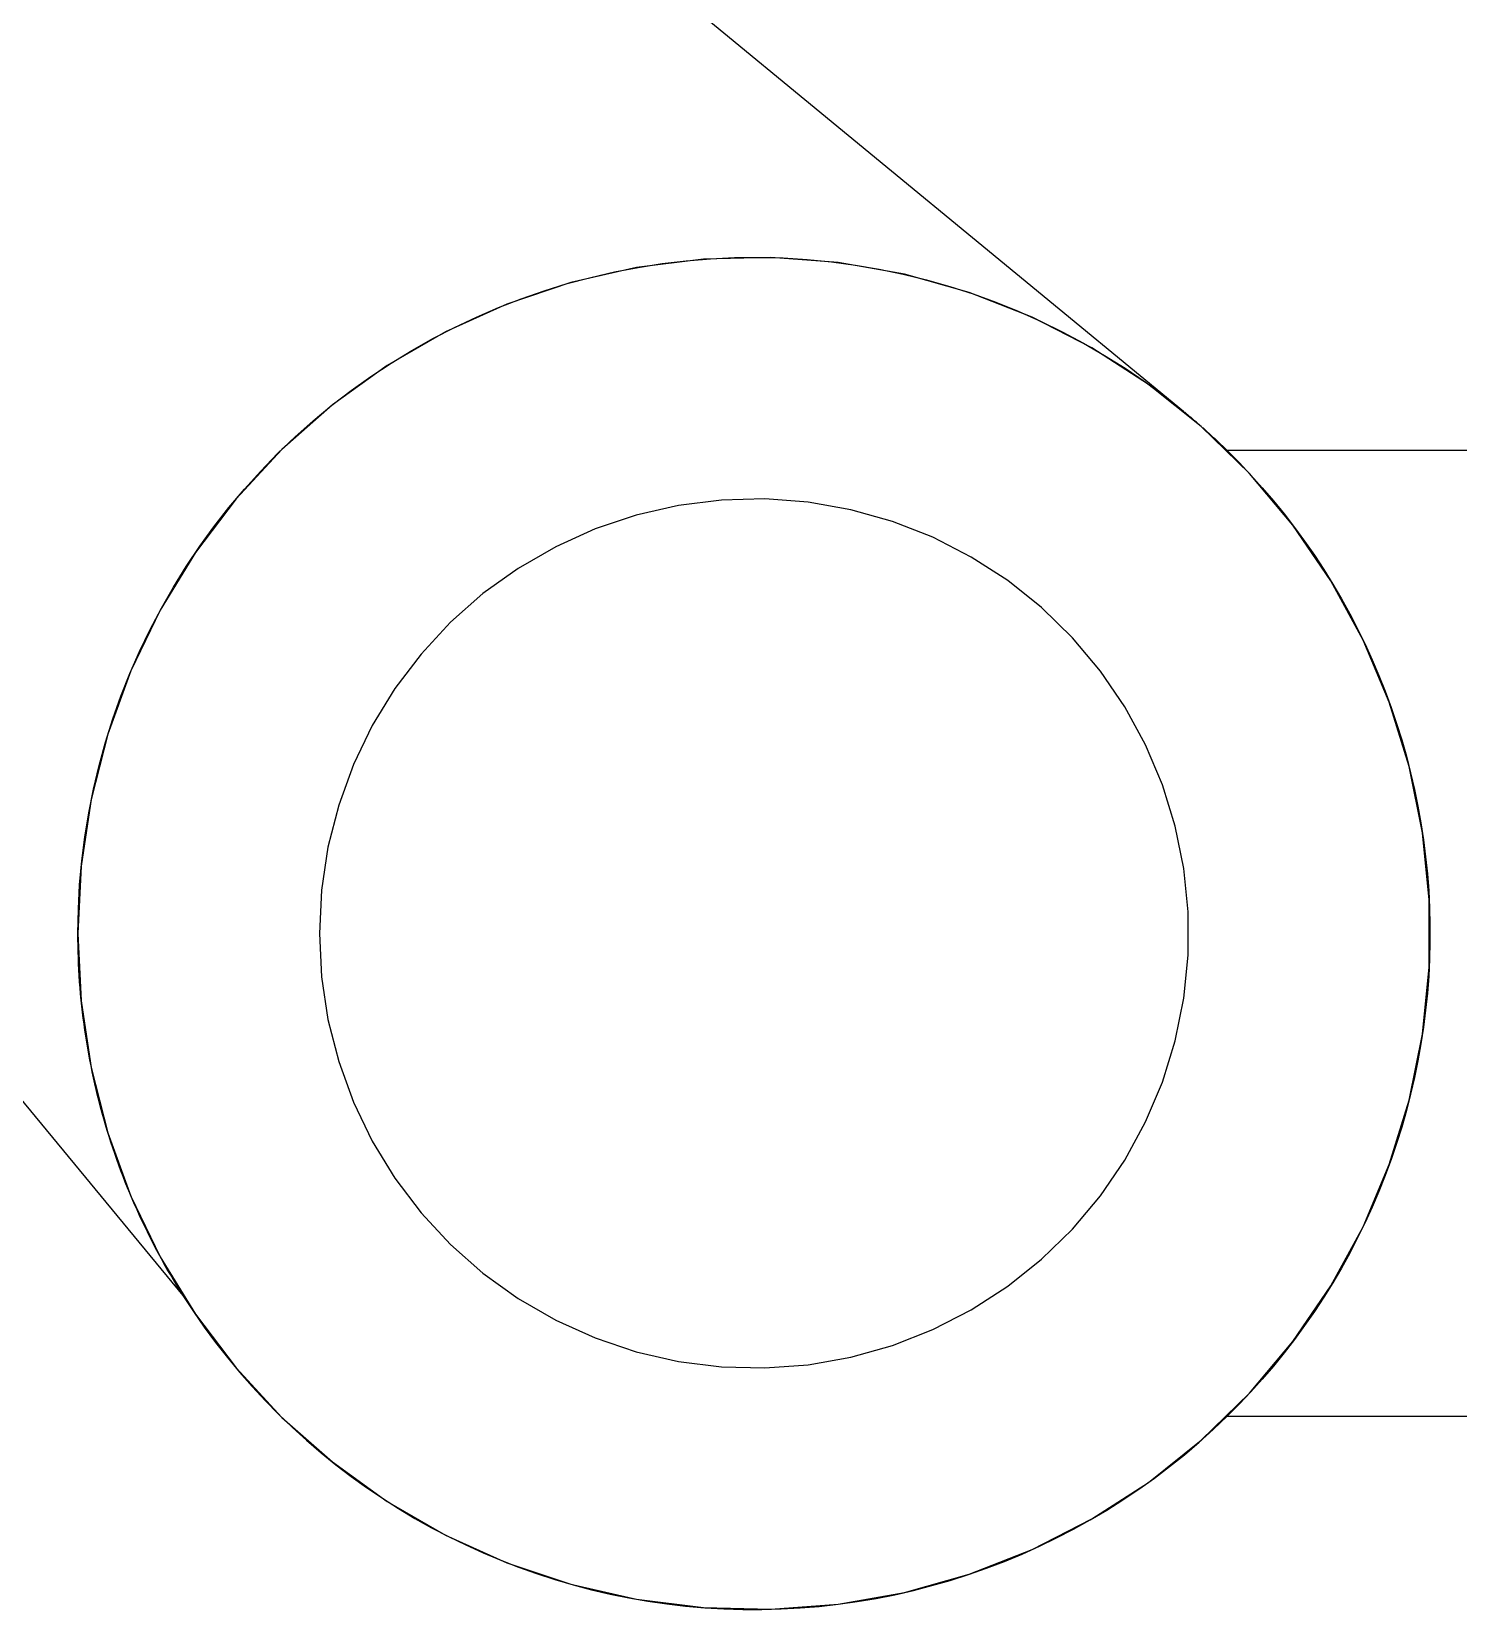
# Model space of a CAD drawing. Extents: x 0 to 2.18, y 0 to 1.81.
# Drawn here: x 0.5342 to 0.9604, y 0.8538 to 1.3251 of the extents above; entities that cross this region are included whole.
import ezdxf

# ---------------------------------------------------------------- set-up
doc = ezdxf.new("R2010")
doc.units = 0
doc.linetypes.add('HIDDEN', pattern=[9, 6, -3])
doc.layers.add('FRONT', color=7, linetype='CONTINUOUS')
doc.layers.add('FRONT_HID', color=7, linetype='HIDDEN')

msp = doc.modelspace()

# ---------------------------------------------------------------- linework, layer by layer
at = {"layer": 'FRONT'}
for p, q in [((0.878312, 1.211647), (0.193932, 1.77487)), ((0.026439, 1.616848), (0.579448, 0.947636)), ((0.714936, 1.254589), (0.695311, 1.250109)), ((0.73491, 1.257092), (0.714936, 1.254589)), ((0.755034, 1.257594), (0.73491, 1.257092)), ((0.775107, 1.256089), (0.755034, 1.257594)), ((0.794932, 1.252594), (0.775107, 1.256089)), ((0.695311, 1.250109), (0.676229, 1.243698)), ((0.814309, 1.247142), (0.794932, 1.252594)), ((0.833048, 1.239787), (0.814309, 1.247142)), ((0.676229, 1.243698), (0.65788, 1.235419)), ((0.850961, 1.230604), (0.833048, 1.239787)), ((0.65788, 1.235419), (0.640447, 1.225354)), ((0.867871, 1.219682), (0.850961, 1.230604)), ((0.640447, 1.225354), (0.624103, 1.213603)), ((0.883609, 1.207131), (0.867871, 1.219682)), ((0.624103, 1.213603), (0.609009, 1.200283)), ((0.89802, 1.193076), (0.883609, 1.207131)), ((0.609009, 1.200283), (0.595318, 1.185527)), ((1.153846, 1.199964), (0.891316, 1.199964)), ((0.910959, 1.177655), (0.89802, 1.193076)), ((0.595318, 1.185527), (0.583163, 1.169481)), ((0.727459, 1.183569), (0.714842, 1.180689)), ((0.740299, 1.185178), (0.727459, 1.183569)), ((0.753236, 1.185501), (0.740299, 1.185178)), ((0.76614, 1.184534), (0.753236, 1.185501)), ((0.778885, 1.182287), (0.76614, 1.184534)), ((0.714842, 1.180689), (0.702576, 1.176568)), ((0.791342, 1.178782), (0.778885, 1.182287)), ((0.803388, 1.174054), (0.791342, 1.178782)), ((0.702576, 1.176568), (0.69078, 1.171246)), ((0.814903, 1.16815), (0.803388, 1.174054)), ((0.922299, 1.161023), (0.910959, 1.177655)), ((0.583163, 1.169481), (0.572666, 1.152304)), ((0.69078, 1.171246), (0.679573, 1.164775)), ((0.679573, 1.164775), (0.669066, 1.157221)), ((0.825774, 1.161129), (0.814903, 1.16815)), ((0.835892, 1.153061), (0.825774, 1.161129)), ((0.931926, 1.143345), (0.922299, 1.161023)), ((0.669066, 1.157221), (0.659363, 1.148658)), ((0.572666, 1.152304), (0.563932, 1.134167)), ((0.845155, 1.144025), (0.835892, 1.153061)), ((0.659363, 1.148658), (0.650561, 1.139172)), ((0.853474, 1.134112), (0.845155, 1.144025)), ((0.939745, 1.124795), (0.931926, 1.143345)), ((0.650561, 1.139172), (0.642747, 1.128857)), ((0.563932, 1.134167), (0.557047, 1.115251)), ((0.860763, 1.12342), (0.853474, 1.134112)), ((0.642747, 1.128857), (0.636, 1.117814)), ((0.866952, 1.112055), (0.860763, 1.12342)), ((0.945679, 1.105559), (0.939745, 1.124795)), ((0.636, 1.117814), (0.630385, 1.106155)), ((0.557047, 1.115251), (0.55208, 1.095744)), ((0.871979, 1.10013), (0.866952, 1.112055)), ((0.630385, 1.106155), (0.625959, 1.093995)), ((0.949667, 1.085828), (0.945679, 1.105559)), ((0.875793, 1.087764), (0.871979, 1.10013)), ((0.55208, 1.095744), (0.54908, 1.075838)), ((0.625959, 1.093995), (0.622766, 1.081454)), ((0.878357, 1.07508), (0.875793, 1.087764)), ((0.951672, 1.065798), (0.949667, 1.085828)), ((0.622766, 1.081454), (0.620837, 1.068658)), ((0.54908, 1.075838), (0.548077, 1.055733)), ((0.879646, 1.062204), (0.878357, 1.07508)), ((0.620837, 1.068658), (0.620192, 1.055733)), ((0.951672, 1.045668), (0.951672, 1.065798)), ((0.879646, 1.049263), (0.879646, 1.062204)), ((0.548085, 1.053923), (0.548077, 1.055733)), ((0.548077, 1.055733), (0.54908, 1.035628)), ((0.620192, 1.055733), (0.620837, 1.042809)), ((0.548109, 1.052112), (0.548085, 1.053923)), ((0.54815, 1.050302), (0.548109, 1.052112)), ((0.548206, 1.048492), (0.54815, 1.050302)), ((0.548279, 1.046683), (0.548206, 1.048492)), ((0.548369, 1.044875), (0.548279, 1.046683)), ((0.878357, 1.036387), (0.879646, 1.049263)), ((0.548474, 1.043067), (0.548369, 1.044875)), ((0.548596, 1.041261), (0.548474, 1.043067)), ((0.620837, 1.042809), (0.622766, 1.030012)), ((0.949667, 1.025638), (0.951672, 1.045668)), ((0.548734, 1.039456), (0.548596, 1.041261)), ((0.548888, 1.037651), (0.548734, 1.039456)), ((0.549058, 1.035849), (0.548888, 1.037651)), ((0.549244, 1.034048), (0.549058, 1.035849)), ((0.54908, 1.035628), (0.55208, 1.015723)), ((0.549447, 1.032249), (0.549244, 1.034048)), ((0.549666, 1.030451), (0.549447, 1.032249)), ((0.875793, 1.023702), (0.878357, 1.036387)), ((0.5499, 1.028656), (0.549666, 1.030451)), ((0.550151, 1.026863), (0.5499, 1.028656)), ((0.622766, 1.030012), (0.625959, 1.017472)), ((0.550418, 1.025072), (0.550151, 1.026863)), ((0.550701, 1.023284), (0.550418, 1.025072)), ((0.551, 1.021498), (0.550701, 1.023284)), ((0.871979, 1.011337), (0.875793, 1.023702)), ((0.945679, 1.005907), (0.949667, 1.025638)), ((0.551315, 1.019715), (0.551, 1.021498)), ((0.551646, 1.017935), (0.551315, 1.019715)), ((0.551993, 1.016158), (0.551646, 1.017935)), ((0.552356, 1.014384), (0.551993, 1.016158)), ((0.55208, 1.015723), (0.557047, 0.996215)), ((0.552734, 1.012613), (0.552356, 1.014384)), ((0.625959, 1.017472), (0.630385, 1.005312)), ((0.553129, 1.010846), (0.552734, 1.012613)), ((0.553539, 1.009083), (0.553129, 1.010846)), ((0.553966, 1.007323), (0.553539, 1.009083)), ((0.866952, 0.999412), (0.871979, 1.011337)), ((0.554407, 1.005567), (0.553966, 1.007323)), ((0.554865, 1.003815), (0.554407, 1.005567)), ((0.630385, 1.005312), (0.636, 0.993652)), ((0.939745, 0.986672), (0.945679, 1.005907)), ((0.555339, 1.002068), (0.554865, 1.003815)), ((0.555828, 1.000324), (0.555339, 1.002068)), ((0.556332, 0.998585), (0.555828, 1.000324)), ((0.860763, 0.988047), (0.866952, 0.999412)), ((0.556852, 0.996851), (0.556332, 0.998585)), ((0.557388, 0.995122), (0.556852, 0.996851)), ((0.557047, 0.996215), (0.563932, 0.977299)), ((0.557939, 0.993397), (0.557388, 0.995122)), ((0.558506, 0.991677), (0.557939, 0.993397)), ((0.559088, 0.989963), (0.558506, 0.991677)), ((0.559686, 0.988254), (0.559088, 0.989963)), ((0.636, 0.993652), (0.642747, 0.98261)), ((0.560298, 0.98655), (0.559686, 0.988254)), ((0.560926, 0.984852), (0.560298, 0.98655)), ((0.853474, 0.977355), (0.860763, 0.988047)), ((0.931926, 0.968122), (0.939745, 0.986672)), ((0.561569, 0.983159), (0.560926, 0.984852)), ((0.562228, 0.981472), (0.561569, 0.983159)), ((0.562901, 0.979792), (0.562228, 0.981472)), ((0.642747, 0.98261), (0.650561, 0.972295)), ((0.56359, 0.978117), (0.562901, 0.979792)), ((0.564293, 0.976449), (0.56359, 0.978117)), ((0.563932, 0.977299), (0.572666, 0.959163)), ((0.565012, 0.974787), (0.564293, 0.976449)), ((0.845155, 0.967442), (0.853474, 0.977355)), ((0.565745, 0.973131), (0.565012, 0.974787)), ((0.566493, 0.971482), (0.565745, 0.973131)), ((0.567256, 0.96984), (0.566493, 0.971482)), ((0.650561, 0.972295), (0.659363, 0.962808)), ((0.568033, 0.968205), (0.567256, 0.96984)), ((0.568825, 0.966577), (0.568033, 0.968205)), ((0.569632, 0.964956), (0.568825, 0.966577)), ((0.835892, 0.958406), (0.845155, 0.967442)), ((0.922299, 0.950444), (0.931926, 0.968122)), ((0.570453, 0.963342), (0.569632, 0.964956)), ((0.571289, 0.961736), (0.570453, 0.963342)), ((0.572139, 0.960138), (0.571289, 0.961736)), ((0.659363, 0.962808), (0.669066, 0.954246)), ((0.573003, 0.958547), (0.572139, 0.960138)), ((0.572666, 0.959163), (0.583163, 0.941986)), ((0.573882, 0.956963), (0.573003, 0.958547)), ((0.574775, 0.955388), (0.573882, 0.956963)), ((0.825774, 0.950338), (0.835892, 0.958406)), ((0.575682, 0.953821), (0.574775, 0.955388)), ((0.576602, 0.952262), (0.575682, 0.953821)), ((0.577537, 0.950711), (0.576602, 0.952262)), ((0.669066, 0.954246), (0.679573, 0.946692)), ((0.578486, 0.949169), (0.577537, 0.950711)), ((0.579448, 0.947636), (0.578486, 0.949169)), ((0.814903, 0.943317), (0.825774, 0.950338)), ((0.910959, 0.933811), (0.922299, 0.950444)), ((0.679573, 0.946692), (0.69078, 0.940221)), ((0.803388, 0.937413), (0.814903, 0.943317)), ((0.583163, 0.941986), (0.595318, 0.92594)), ((0.69078, 0.940221), (0.702576, 0.934899)), ((0.702576, 0.934899), (0.714842, 0.930777)), ((0.791342, 0.932685), (0.803388, 0.937413)), ((0.89802, 0.918391), (0.910959, 0.933811)), ((0.714842, 0.930777), (0.727459, 0.927898)), ((0.76614, 0.926933), (0.778885, 0.92918)), ((0.778885, 0.92918), (0.791342, 0.932685)), ((0.595318, 0.92594), (0.609009, 0.911183)), ((0.727459, 0.927898), (0.740299, 0.926289)), ((0.740299, 0.926289), (0.753236, 0.925966)), ((0.753236, 0.925966), (0.76614, 0.926933)), ((0.883609, 0.904335), (0.89802, 0.918391)), ((0.609009, 0.911183), (0.624103, 0.897864)), ((0.891316, 0.911503), (1.153846, 0.911503)), ((0.867871, 0.891784), (0.883609, 0.904335)), ((0.624103, 0.897864), (0.640447, 0.886113)), ((0.850961, 0.880863), (0.867871, 0.891784)), ((0.640447, 0.886113), (0.65788, 0.876048)), ((0.833048, 0.871679), (0.850961, 0.880863)), ((0.65788, 0.876048), (0.676229, 0.867768)), ((0.676229, 0.867768), (0.695311, 0.861357)), ((0.814309, 0.864325), (0.833048, 0.871679)), ((0.794932, 0.858873), (0.814309, 0.864325)), ((0.695311, 0.861357), (0.714936, 0.856878)), ((0.775107, 0.855377), (0.794932, 0.858873)), ((0.714936, 0.856878), (0.73491, 0.854375)), ((0.73491, 0.854375), (0.755034, 0.853873)), ((0.755034, 0.853873), (0.775107, 0.855377))]:
    msp.add_line(p, q, dxfattribs=at)
at = {"layer": 'FRONT_HID', "linetype": 'HIDDEN'}
for p, q in [((0.878312, 1.211647), (0.193932, 1.77487)), ((0.878312, 1.211647), (0.193932, 1.77487)), ((0.026439, 1.616848), (0.579448, 0.947636)), ((0.026439, 1.616848), (0.579448, 0.947636)), ((0.714936, 1.254589), (0.695311, 1.250109)), ((0.708303, 1.253305), (0.715414, 1.254673)), ((0.708303, 1.253305), (0.715414, 1.254673)), ((0.73491, 1.257092), (0.714936, 1.254589)), ((0.715414, 1.254673), (0.72257, 1.255785)), ((0.715414, 1.254673), (0.72257, 1.255785)), ((0.72257, 1.255785), (0.72976, 1.25664)), ((0.72257, 1.255785), (0.72976, 1.25664)), ((0.72976, 1.25664), (0.736977, 1.257236)), ((0.72976, 1.25664), (0.736977, 1.257236)), ((0.755034, 1.257594), (0.73491, 1.257092)), ((0.736977, 1.257236), (0.74421, 1.257573)), ((0.736977, 1.257236), (0.74421, 1.257573)), ((0.74421, 1.257573), (0.751451, 1.257651)), ((0.74421, 1.257573), (0.751451, 1.257651)), ((0.751451, 1.257651), (0.75869, 1.257469)), ((0.751451, 1.257651), (0.75869, 1.257469)), ((0.775107, 1.256089), (0.755034, 1.257594)), ((0.75869, 1.257469), (0.765918, 1.257028)), ((0.75869, 1.257469), (0.765918, 1.257028)), ((0.765918, 1.257028), (0.773125, 1.256328)), ((0.765918, 1.257028), (0.773125, 1.256328)), ((0.773125, 1.256328), (0.780303, 1.25537)), ((0.773125, 1.256328), (0.780303, 1.25537)), ((0.794932, 1.252594), (0.775107, 1.256089)), ((0.780303, 1.25537), (0.787441, 1.254155)), ((0.780303, 1.25537), (0.787441, 1.254155)), ((0.787441, 1.254155), (0.794532, 1.252685)), ((0.787441, 1.254155), (0.794532, 1.252685)), ((0.695311, 1.250109), (0.676229, 1.243698)), ((0.687329, 1.247685), (0.694252, 1.249808)), ((0.687329, 1.247685), (0.694252, 1.249808)), ((0.694252, 1.249808), (0.701246, 1.251682)), ((0.694252, 1.249808), (0.701246, 1.251682)), ((0.701246, 1.251682), (0.708303, 1.253305)), ((0.701246, 1.251682), (0.708303, 1.253305)), ((0.794532, 1.252685), (0.801565, 1.250961)), ((0.794532, 1.252685), (0.801565, 1.250961)), ((0.814309, 1.247142), (0.794932, 1.252594)), ((0.801565, 1.250961), (0.808532, 1.248987)), ((0.801565, 1.250961), (0.808532, 1.248987)), ((0.808532, 1.248987), (0.815423, 1.246764)), ((0.808532, 1.248987), (0.815423, 1.246764)), ((0.673734, 1.2427), (0.680487, 1.245314)), ((0.673734, 1.2427), (0.680487, 1.245314)), ((0.680487, 1.245314), (0.687329, 1.247685)), ((0.680487, 1.245314), (0.687329, 1.247685)), ((0.833048, 1.239787), (0.814309, 1.247142)), ((0.815423, 1.246764), (0.822231, 1.244295)), ((0.815423, 1.246764), (0.822231, 1.244295)), ((0.822231, 1.244295), (0.828945, 1.241584)), ((0.822231, 1.244295), (0.828945, 1.241584)), ((0.676229, 1.243698), (0.65788, 1.235419)), ((0.660531, 1.236753), (0.667079, 1.239845)), ((0.660531, 1.236753), (0.667079, 1.239845)), ((0.667079, 1.239845), (0.673734, 1.2427)), ((0.667079, 1.239845), (0.673734, 1.2427)), ((0.828945, 1.241584), (0.835558, 1.238634)), ((0.828945, 1.241584), (0.835558, 1.238634)), ((0.850961, 1.230604), (0.833048, 1.239787)), ((0.65788, 1.235419), (0.640447, 1.225354)), ((0.654098, 1.233429), (0.660531, 1.236753)), ((0.654098, 1.233429), (0.660531, 1.236753)), ((0.835558, 1.238634), (0.842061, 1.235449)), ((0.835558, 1.238634), (0.842061, 1.235449)), ((0.842061, 1.235449), (0.848446, 1.232032)), ((0.842061, 1.235449), (0.848446, 1.232032)), ((0.647788, 1.229876), (0.654098, 1.233429)), ((0.647788, 1.229876), (0.654098, 1.233429)), ((0.848446, 1.232032), (0.854704, 1.228389)), ((0.848446, 1.232032), (0.854704, 1.228389)), ((0.867871, 1.219682), (0.850961, 1.230604)), ((0.640447, 1.225354), (0.624103, 1.213603)), ((0.635571, 1.222104), (0.64161, 1.226099)), ((0.635571, 1.222104), (0.64161, 1.226099)), ((0.64161, 1.226099), (0.647788, 1.229876)), ((0.64161, 1.226099), (0.647788, 1.229876)), ((0.854704, 1.228389), (0.860827, 1.224524)), ((0.854704, 1.228389), (0.860827, 1.224524)), ((0.629679, 1.217894), (0.635571, 1.222104)), ((0.629679, 1.217894), (0.635571, 1.222104)), ((0.860827, 1.224524), (0.866808, 1.220441)), ((0.860827, 1.224524), (0.866808, 1.220441)), ((0.623942, 1.213475), (0.629679, 1.217894)), ((0.623942, 1.213475), (0.629679, 1.217894)), ((0.866808, 1.220441), (0.872639, 1.216147)), ((0.866808, 1.220441), (0.872639, 1.216147)), ((0.883609, 1.207131), (0.867871, 1.219682)), ((0.872639, 1.216147), (0.878312, 1.211647)), ((0.872639, 1.216147), (0.878312, 1.211647)), ((0.624103, 1.213603), (0.609009, 1.200283)), ((0.618367, 1.208854), (0.623942, 1.213475)), ((0.618367, 1.208854), (0.623942, 1.213475)), ((0.878526, 1.21147), (0.878312, 1.211647)), ((0.87874, 1.211293), (0.878526, 1.21147)), ((0.878953, 1.211116), (0.87874, 1.211293)), ((0.612962, 1.204036), (0.618367, 1.208854)), ((0.612962, 1.204036), (0.618367, 1.208854)), ((0.879167, 1.210939), (0.878953, 1.211116)), ((0.87938, 1.210761), (0.879167, 1.210939)), ((0.879593, 1.210583), (0.87938, 1.210761)), ((0.879806, 1.210405), (0.879593, 1.210583)), ((0.880018, 1.210226), (0.879806, 1.210405)), ((0.880231, 1.210047), (0.880018, 1.210226)), ((0.880443, 1.209868), (0.880231, 1.210047)), ((0.880654, 1.209689), (0.880443, 1.209868)), ((0.880866, 1.209509), (0.880654, 1.209689)), ((0.881077, 1.209329), (0.880866, 1.209509)), ((0.881288, 1.209149), (0.881077, 1.209329)), ((0.881499, 1.208968), (0.881288, 1.209149)), ((0.881709, 1.208787), (0.881499, 1.208968)), ((0.88192, 1.208606), (0.881709, 1.208787)), ((0.88213, 1.208424), (0.88192, 1.208606)), ((0.88234, 1.208243), (0.88213, 1.208424)), ((0.882549, 1.208061), (0.88234, 1.208243)), ((0.882758, 1.207878), (0.882549, 1.208061)), ((0.882967, 1.207696), (0.882758, 1.207878)), ((0.883176, 1.207513), (0.882967, 1.207696)), ((0.883385, 1.207329), (0.883176, 1.207513)), ((0.883593, 1.207146), (0.883385, 1.207329)), ((0.883801, 1.206962), (0.883593, 1.207146)), ((0.89802, 1.193076), (0.883609, 1.207131)), ((0.884009, 1.206778), (0.883801, 1.206962)), ((0.884216, 1.206594), (0.884009, 1.206778)), ((0.884423, 1.206409), (0.884216, 1.206594)), ((0.607733, 1.199027), (0.612962, 1.204036)), ((0.607733, 1.199027), (0.612962, 1.204036)), ((0.88463, 1.206224), (0.884423, 1.206409)), ((0.884837, 1.206039), (0.88463, 1.206224)), ((0.885044, 1.205853), (0.884837, 1.206039)), ((0.88525, 1.205668), (0.885044, 1.205853)), ((0.885456, 1.205482), (0.88525, 1.205668)), ((0.885662, 1.205295), (0.885456, 1.205482)), ((0.885867, 1.205109), (0.885662, 1.205295)), ((0.886072, 1.204922), (0.885867, 1.205109)), ((0.886277, 1.204735), (0.886072, 1.204922)), ((0.886482, 1.204547), (0.886277, 1.204735)), ((0.886686, 1.204359), (0.886482, 1.204547)), ((0.886891, 1.204171), (0.886686, 1.204359)), ((0.887094, 1.203983), (0.886891, 1.204171)), ((0.887298, 1.203794), (0.887094, 1.203983)), ((0.887502, 1.203605), (0.887298, 1.203794)), ((0.887705, 1.203416), (0.887502, 1.203605)), ((0.887908, 1.203227), (0.887705, 1.203416)), ((0.88811, 1.203037), (0.887908, 1.203227)), ((0.888313, 1.202847), (0.88811, 1.203037)), ((0.888515, 1.202657), (0.888313, 1.202847)), ((0.888716, 1.202466), (0.888515, 1.202657)), ((0.888918, 1.202276), (0.888716, 1.202466)), ((0.889119, 1.202084), (0.888918, 1.202276)), ((0.88932, 1.201893), (0.889119, 1.202084)), ((0.889521, 1.201701), (0.88932, 1.201893)), ((0.609009, 1.200283), (0.595318, 1.185527)), ((0.602686, 1.193834), (0.607733, 1.199027)), ((0.602686, 1.193834), (0.607733, 1.199027)), ((0.889722, 1.201509), (0.889521, 1.201701)), ((0.889922, 1.201317), (0.889722, 1.201509)), ((0.890122, 1.201125), (0.889922, 1.201317)), ((0.890322, 1.200932), (0.890122, 1.201125)), ((0.890521, 1.200739), (0.890322, 1.200932)), ((0.89072, 1.200546), (0.890521, 1.200739)), ((0.890919, 1.200352), (0.89072, 1.200546)), ((0.891118, 1.200158), (0.890919, 1.200352)), ((0.891316, 1.199964), (0.891118, 1.200158)), ((0.891316, 1.199964), (0.894914, 1.196349)), ((0.891316, 1.199964), (0.894914, 1.196349)), ((1.153846, 1.199964), (0.891316, 1.199964)), ((1.153846, 1.199964), (0.891316, 1.199964)), ((0.597829, 1.188463), (0.602686, 1.193834)), ((0.597829, 1.188463), (0.602686, 1.193834)), ((0.894914, 1.196349), (0.898419, 1.192645)), ((0.894914, 1.196349), (0.898419, 1.192645)), ((0.910959, 1.177655), (0.89802, 1.193076)), ((0.898419, 1.192645), (0.901829, 1.188853)), ((0.898419, 1.192645), (0.901829, 1.188853)), ((0.593168, 1.182921), (0.597829, 1.188463)), ((0.593168, 1.182921), (0.597829, 1.188463)), ((0.901829, 1.188853), (0.905142, 1.184976)), ((0.901829, 1.188853), (0.905142, 1.184976)), ((0.595318, 1.185527), (0.583163, 1.169481)), ((0.588708, 1.177216), (0.593168, 1.182921)), ((0.588708, 1.177216), (0.593168, 1.182921)), ((0.727459, 1.183569), (0.714842, 1.180689)), ((0.727459, 1.183569), (0.714842, 1.180689)), ((0.740299, 1.185178), (0.727459, 1.183569)), ((0.740299, 1.185178), (0.727459, 1.183569)), ((0.753236, 1.185501), (0.740299, 1.185178)), ((0.753236, 1.185501), (0.740299, 1.185178)), ((0.76614, 1.184534), (0.753236, 1.185501)), ((0.76614, 1.184534), (0.753236, 1.185501)), ((0.778885, 1.182287), (0.76614, 1.184534)), ((0.778885, 1.182287), (0.76614, 1.184534)), ((0.905142, 1.184976), (0.908357, 1.181017)), ((0.905142, 1.184976), (0.908357, 1.181017)), ((0.714842, 1.180689), (0.702576, 1.176568)), ((0.714842, 1.180689), (0.702576, 1.176568)), ((0.791342, 1.178782), (0.778885, 1.182287)), ((0.791342, 1.178782), (0.778885, 1.182287)), ((0.803388, 1.174054), (0.791342, 1.178782)), ((0.803388, 1.174054), (0.791342, 1.178782)), ((0.908357, 1.181017), (0.91147, 1.176977)), ((0.908357, 1.181017), (0.91147, 1.176977)), ((0.584456, 1.171355), (0.588708, 1.177216)), ((0.584456, 1.171355), (0.588708, 1.177216)), ((0.702576, 1.176568), (0.69078, 1.171246)), ((0.702576, 1.176568), (0.69078, 1.171246)), ((0.814903, 1.16815), (0.803388, 1.174054)), ((0.814903, 1.16815), (0.803388, 1.174054)), ((0.922299, 1.161023), (0.910959, 1.177655)), ((0.91147, 1.176977), (0.914481, 1.172861)), ((0.91147, 1.176977), (0.914481, 1.172861)), ((0.583163, 1.169481), (0.572666, 1.152304)), ((0.580417, 1.165345), (0.584456, 1.171355)), ((0.580417, 1.165345), (0.584456, 1.171355)), ((0.69078, 1.171246), (0.679573, 1.164775)), ((0.69078, 1.171246), (0.679573, 1.164775)), ((0.914481, 1.172861), (0.917386, 1.16867)), ((0.914481, 1.172861), (0.917386, 1.16867)), ((0.576596, 1.159194), (0.580417, 1.165345)), ((0.576596, 1.159194), (0.580417, 1.165345)), ((0.679573, 1.164775), (0.669066, 1.157221)), ((0.679573, 1.164775), (0.669066, 1.157221)), ((0.825774, 1.161129), (0.814903, 1.16815)), ((0.825774, 1.161129), (0.814903, 1.16815)), ((0.917386, 1.16867), (0.920185, 1.164406)), ((0.917386, 1.16867), (0.920185, 1.164406)), ((0.920185, 1.164406), (0.922875, 1.160074)), ((0.920185, 1.164406), (0.922875, 1.160074)), ((0.835892, 1.153061), (0.825774, 1.161129)), ((0.835892, 1.153061), (0.825774, 1.161129)), ((0.931926, 1.143345), (0.922299, 1.161023)), ((0.922875, 1.160074), (0.925455, 1.155675)), ((0.922875, 1.160074), (0.925455, 1.155675)), ((0.572998, 1.15291), (0.576596, 1.159194)), ((0.572998, 1.15291), (0.576596, 1.159194)), ((0.669066, 1.157221), (0.659363, 1.148658)), ((0.669066, 1.157221), (0.659363, 1.148658)), ((0.925455, 1.155675), (0.927923, 1.151212)), ((0.925455, 1.155675), (0.927923, 1.151212)), ((0.572666, 1.152304), (0.563932, 1.134167)), ((0.569627, 1.146501), (0.572998, 1.15291)), ((0.569627, 1.146501), (0.572998, 1.15291)), ((0.845155, 1.144025), (0.835892, 1.153061)), ((0.845155, 1.144025), (0.835892, 1.153061)), ((0.927923, 1.151212), (0.930278, 1.146688)), ((0.927923, 1.151212), (0.930278, 1.146688)), ((0.566489, 1.139975), (0.569627, 1.146501)), ((0.566489, 1.139975), (0.569627, 1.146501)), ((0.659363, 1.148658), (0.650561, 1.139172)), ((0.659363, 1.148658), (0.650561, 1.139172)), ((0.930278, 1.146688), (0.932517, 1.142106)), ((0.930278, 1.146688), (0.932517, 1.142106)), ((0.853474, 1.134112), (0.845155, 1.144025)), ((0.853474, 1.134112), (0.845155, 1.144025)), ((0.939745, 1.124795), (0.931926, 1.143345)), ((0.932517, 1.142106), (0.93464, 1.137469)), ((0.932517, 1.142106), (0.93464, 1.137469)), ((0.563586, 1.133341), (0.566489, 1.139975)), ((0.563586, 1.133341), (0.566489, 1.139975)), ((0.650561, 1.139172), (0.642747, 1.128857)), ((0.650561, 1.139172), (0.642747, 1.128857)), ((0.93464, 1.137469), (0.936646, 1.13278)), ((0.93464, 1.137469), (0.936646, 1.13278)), ((0.563932, 1.134167), (0.557047, 1.115251)), ((0.560923, 1.126607), (0.563586, 1.133341)), ((0.560923, 1.126607), (0.563586, 1.133341)), ((0.860763, 1.12342), (0.853474, 1.134112)), ((0.860763, 1.12342), (0.853474, 1.134112)), ((0.936646, 1.13278), (0.938532, 1.128042)), ((0.936646, 1.13278), (0.938532, 1.128042)), ((0.558504, 1.119782), (0.560923, 1.126607)), ((0.558504, 1.119782), (0.560923, 1.126607)), ((0.642747, 1.128857), (0.636, 1.117814)), ((0.642747, 1.128857), (0.636, 1.117814)), ((0.938532, 1.128042), (0.940298, 1.123257)), ((0.938532, 1.128042), (0.940298, 1.123257)), ((0.866952, 1.112055), (0.860763, 1.12342)), ((0.866952, 1.112055), (0.860763, 1.12342)), ((0.945679, 1.105559), (0.939745, 1.124795)), ((0.940298, 1.123257), (0.941943, 1.11843)), ((0.940298, 1.123257), (0.941943, 1.11843)), ((0.55633, 1.112875), (0.558504, 1.119782)), ((0.55633, 1.112875), (0.558504, 1.119782)), ((0.636, 1.117814), (0.630385, 1.106155)), ((0.636, 1.117814), (0.630385, 1.106155)), ((0.941943, 1.11843), (0.943465, 1.113562)), ((0.941943, 1.11843), (0.943465, 1.113562)), ((0.557047, 1.115251), (0.55208, 1.095744)), ((0.554406, 1.105894), (0.55633, 1.112875)), ((0.554406, 1.105894), (0.55633, 1.112875)), ((0.943465, 1.113562), (0.944863, 1.108658)), ((0.943465, 1.113562), (0.944863, 1.108658)), ((0.871979, 1.10013), (0.866952, 1.112055)), ((0.871979, 1.10013), (0.866952, 1.112055)), ((0.944863, 1.108658), (0.946138, 1.10372)), ((0.944863, 1.108658), (0.946138, 1.10372)), ((0.552733, 1.098849), (0.554406, 1.105894)), ((0.552733, 1.098849), (0.554406, 1.105894)), ((0.630385, 1.106155), (0.625959, 1.093995)), ((0.630385, 1.106155), (0.625959, 1.093995)), ((0.949667, 1.085828), (0.945679, 1.105559)), ((0.946138, 1.10372), (0.947287, 1.098751)), ((0.946138, 1.10372), (0.947287, 1.098751)), ((0.551314, 1.091748), (0.552733, 1.098849)), ((0.551314, 1.091748), (0.552733, 1.098849)), ((0.875793, 1.087764), (0.871979, 1.10013)), ((0.875793, 1.087764), (0.871979, 1.10013)), ((0.947287, 1.098751), (0.948311, 1.093755)), ((0.947287, 1.098751), (0.948311, 1.093755)), ((0.55208, 1.095744), (0.54908, 1.075838)), ((0.625959, 1.093995), (0.622766, 1.081454)), ((0.625959, 1.093995), (0.622766, 1.081454)), ((0.948311, 1.093755), (0.949208, 1.088735)), ((0.948311, 1.093755), (0.949208, 1.088735)), ((0.550151, 1.084601), (0.551314, 1.091748)), ((0.550151, 1.084601), (0.551314, 1.091748)), ((0.949208, 1.088735), (0.949978, 1.083693)), ((0.949208, 1.088735), (0.949978, 1.083693)), ((0.549244, 1.077416), (0.550151, 1.084601)), ((0.549244, 1.077416), (0.550151, 1.084601)), ((0.878357, 1.07508), (0.875793, 1.087764)), ((0.878357, 1.07508), (0.875793, 1.087764)), ((0.951672, 1.065798), (0.949667, 1.085828)), ((0.622766, 1.081454), (0.620837, 1.068658)), ((0.622766, 1.081454), (0.620837, 1.068658)), ((0.949978, 1.083693), (0.95062, 1.078634)), ((0.949978, 1.083693), (0.95062, 1.078634)), ((0.54908, 1.075838), (0.548077, 1.055733)), ((0.548596, 1.070204), (0.549244, 1.077416)), ((0.548596, 1.070204), (0.549244, 1.077416)), ((0.879646, 1.062204), (0.878357, 1.07508)), ((0.879646, 1.062204), (0.878357, 1.07508)), ((0.95062, 1.078634), (0.951134, 1.07356)), ((0.95062, 1.078634), (0.951134, 1.07356)), ((0.548206, 1.062973), (0.548596, 1.070204)), ((0.548206, 1.062973), (0.548596, 1.070204)), ((0.951134, 1.07356), (0.95152, 1.068475)), ((0.951134, 1.07356), (0.95152, 1.068475)), ((0.620837, 1.068658), (0.620192, 1.055733)), ((0.620837, 1.068658), (0.620192, 1.055733)), ((0.95152, 1.068475), (0.951778, 1.063382)), ((0.95152, 1.068475), (0.951778, 1.063382)), ((0.951672, 1.045668), (0.951672, 1.065798)), ((0.548077, 1.055733), (0.548206, 1.062973)), ((0.548077, 1.055733), (0.548206, 1.062973)), ((0.879646, 1.049263), (0.879646, 1.062204)), ((0.879646, 1.049263), (0.879646, 1.062204)), ((0.951778, 1.063382), (0.951907, 1.058283)), ((0.951778, 1.063382), (0.951907, 1.058283)), ((0.548077, 1.055733), (0.54908, 1.035628)), ((0.548085, 1.053923), (0.548077, 1.055733)), ((0.620192, 1.055733), (0.620837, 1.042809)), ((0.620192, 1.055733), (0.620837, 1.042809)), ((0.951907, 1.058283), (0.951907, 1.053183)), ((0.951907, 1.058283), (0.951907, 1.053183)), ((0.548109, 1.052112), (0.548085, 1.053923)), ((0.54815, 1.050302), (0.548109, 1.052112)), ((0.951907, 1.053183), (0.951778, 1.048085)), ((0.951907, 1.053183), (0.951778, 1.048085)), ((0.548206, 1.048492), (0.54815, 1.050302)), ((0.548279, 1.046683), (0.548206, 1.048492)), ((0.548369, 1.044875), (0.548279, 1.046683)), ((0.878357, 1.036387), (0.879646, 1.049263)), ((0.878357, 1.036387), (0.879646, 1.049263)), ((0.951778, 1.048085), (0.95152, 1.042992)), ((0.951778, 1.048085), (0.95152, 1.042992)), ((0.548474, 1.043067), (0.548369, 1.044875)), ((0.548596, 1.041261), (0.548474, 1.043067)), ((0.620837, 1.042809), (0.622766, 1.030012)), ((0.620837, 1.042809), (0.622766, 1.030012)), ((0.949667, 1.025638), (0.951672, 1.045668)), ((0.95152, 1.042992), (0.951134, 1.037907)), ((0.95152, 1.042992), (0.951134, 1.037907)), ((0.548734, 1.039456), (0.548596, 1.041261)), ((0.548888, 1.037651), (0.548734, 1.039456)), ((0.549058, 1.035849), (0.548888, 1.037651)), ((0.951134, 1.037907), (0.95062, 1.032833)), ((0.951134, 1.037907), (0.95062, 1.032833)), ((0.549244, 1.034048), (0.549058, 1.035849)), ((0.54908, 1.035628), (0.55208, 1.015723)), ((0.549447, 1.032249), (0.549244, 1.034048)), ((0.549666, 1.030451), (0.549447, 1.032249)), ((0.875793, 1.023702), (0.878357, 1.036387)), ((0.875793, 1.023702), (0.878357, 1.036387)), ((0.95062, 1.032833), (0.949978, 1.027773)), ((0.95062, 1.032833), (0.949978, 1.027773)), ((0.5499, 1.028656), (0.549666, 1.030451)), ((0.550151, 1.026863), (0.5499, 1.028656)), ((0.622766, 1.030012), (0.625959, 1.017472)), ((0.622766, 1.030012), (0.625959, 1.017472)), ((0.949978, 1.027773), (0.949208, 1.022732)), ((0.949978, 1.027773), (0.949208, 1.022732)), ((0.550418, 1.025072), (0.550151, 1.026863)), ((0.550701, 1.023284), (0.550418, 1.025072)), ((0.551, 1.021498), (0.550701, 1.023284)), ((0.871979, 1.011337), (0.875793, 1.023702)), ((0.871979, 1.011337), (0.875793, 1.023702)), ((0.945679, 1.005907), (0.949667, 1.025638)), ((0.949208, 1.022732), (0.948311, 1.017712)), ((0.949208, 1.022732), (0.948311, 1.017712)), ((0.551315, 1.019715), (0.551, 1.021498)), ((0.551646, 1.017935), (0.551315, 1.019715)), ((0.551993, 1.016158), (0.551646, 1.017935)), ((0.552356, 1.014384), (0.551993, 1.016158)), ((0.55208, 1.015723), (0.557047, 0.996215)), ((0.552734, 1.012613), (0.552356, 1.014384)), ((0.625959, 1.017472), (0.630385, 1.005312)), ((0.625959, 1.017472), (0.630385, 1.005312)), ((0.948311, 1.017712), (0.947287, 1.012715)), ((0.948311, 1.017712), (0.947287, 1.012715)), ((0.553129, 1.010846), (0.552734, 1.012613)), ((0.553539, 1.009083), (0.553129, 1.010846)), ((0.553966, 1.007323), (0.553539, 1.009083)), ((0.866952, 0.999412), (0.871979, 1.011337)), ((0.866952, 0.999412), (0.871979, 1.011337)), ((0.947287, 1.012715), (0.946138, 1.007747)), ((0.947287, 1.012715), (0.946138, 1.007747)), ((0.554407, 1.005567), (0.553966, 1.007323)), ((0.554865, 1.003815), (0.554407, 1.005567)), ((0.630385, 1.005312), (0.636, 0.993652)), ((0.630385, 1.005312), (0.636, 0.993652)), ((0.939745, 0.986672), (0.945679, 1.005907)), ((0.946138, 1.007747), (0.944863, 1.002809)), ((0.946138, 1.007747), (0.944863, 1.002809)), ((0.555339, 1.002068), (0.554865, 1.003815)), ((0.555828, 1.000324), (0.555339, 1.002068)), ((0.556332, 0.998585), (0.555828, 1.000324)), ((0.860763, 0.988047), (0.866952, 0.999412)), ((0.860763, 0.988047), (0.866952, 0.999412)), ((0.944863, 1.002809), (0.943465, 0.997904)), ((0.944863, 1.002809), (0.943465, 0.997904)), ((0.556852, 0.996851), (0.556332, 0.998585)), ((0.557388, 0.995122), (0.556852, 0.996851)), ((0.557047, 0.996215), (0.563932, 0.977299)), ((0.557939, 0.993397), (0.557388, 0.995122)), ((0.943465, 0.997904), (0.941943, 0.993037)), ((0.943465, 0.997904), (0.941943, 0.993037)), ((0.558506, 0.991677), (0.557939, 0.993397)), ((0.559088, 0.989963), (0.558506, 0.991677)), ((0.559686, 0.988254), (0.559088, 0.989963)), ((0.636, 0.993652), (0.642747, 0.98261)), ((0.636, 0.993652), (0.642747, 0.98261)), ((0.941943, 0.993037), (0.940298, 0.988209)), ((0.941943, 0.993037), (0.940298, 0.988209)), ((0.560298, 0.98655), (0.559686, 0.988254)), ((0.560926, 0.984852), (0.560298, 0.98655)), ((0.853474, 0.977355), (0.860763, 0.988047)), ((0.853474, 0.977355), (0.860763, 0.988047)), ((0.931926, 0.968122), (0.939745, 0.986672)), ((0.940298, 0.988209), (0.938532, 0.983425)), ((0.940298, 0.988209), (0.938532, 0.983425)), ((0.561569, 0.983159), (0.560926, 0.984852)), ((0.562228, 0.981472), (0.561569, 0.983159)), ((0.562901, 0.979792), (0.562228, 0.981472)), ((0.642747, 0.98261), (0.650561, 0.972295)), ((0.642747, 0.98261), (0.650561, 0.972295)), ((0.938532, 0.983425), (0.936646, 0.978687)), ((0.938532, 0.983425), (0.936646, 0.978687)), ((0.56359, 0.978117), (0.562901, 0.979792)), ((0.564293, 0.976449), (0.56359, 0.978117)), ((0.563932, 0.977299), (0.572666, 0.959163)), ((0.565012, 0.974787), (0.564293, 0.976449)), ((0.845155, 0.967442), (0.853474, 0.977355)), ((0.845155, 0.967442), (0.853474, 0.977355)), ((0.936646, 0.978687), (0.93464, 0.973998)), ((0.936646, 0.978687), (0.93464, 0.973998)), ((0.565745, 0.973131), (0.565012, 0.974787)), ((0.566493, 0.971482), (0.565745, 0.973131)), ((0.567256, 0.96984), (0.566493, 0.971482)), ((0.650561, 0.972295), (0.659363, 0.962808)), ((0.650561, 0.972295), (0.659363, 0.962808)), ((0.93464, 0.973998), (0.932517, 0.969361)), ((0.93464, 0.973998), (0.932517, 0.969361)), ((0.568033, 0.968205), (0.567256, 0.96984)), ((0.568825, 0.966577), (0.568033, 0.968205)), ((0.569632, 0.964956), (0.568825, 0.966577)), ((0.835892, 0.958406), (0.845155, 0.967442)), ((0.835892, 0.958406), (0.845155, 0.967442)), ((0.922299, 0.950444), (0.931926, 0.968122)), ((0.932517, 0.969361), (0.930278, 0.964779)), ((0.932517, 0.969361), (0.930278, 0.964779)), ((0.570453, 0.963342), (0.569632, 0.964956)), ((0.571289, 0.961736), (0.570453, 0.963342)), ((0.572139, 0.960138), (0.571289, 0.961736)), ((0.659363, 0.962808), (0.669066, 0.954246)), ((0.659363, 0.962808), (0.669066, 0.954246)), ((0.930278, 0.964779), (0.927923, 0.960255)), ((0.930278, 0.964779), (0.927923, 0.960255)), ((0.573003, 0.958547), (0.572139, 0.960138)), ((0.572666, 0.959163), (0.583163, 0.941986)), ((0.573882, 0.956963), (0.573003, 0.958547)), ((0.574775, 0.955388), (0.573882, 0.956963)), ((0.825774, 0.950338), (0.835892, 0.958406)), ((0.825774, 0.950338), (0.835892, 0.958406)), ((0.927923, 0.960255), (0.925455, 0.955792)), ((0.927923, 0.960255), (0.925455, 0.955792)), ((0.575682, 0.953821), (0.574775, 0.955388)), ((0.576602, 0.952262), (0.575682, 0.953821)), ((0.577537, 0.950711), (0.576602, 0.952262)), ((0.669066, 0.954246), (0.679573, 0.946692)), ((0.669066, 0.954246), (0.679573, 0.946692)), ((0.925455, 0.955792), (0.922875, 0.951393)), ((0.925455, 0.955792), (0.922875, 0.951393)), ((0.578486, 0.949169), (0.577537, 0.950711)), ((0.579448, 0.947636), (0.578486, 0.949169)), ((0.579448, 0.947636), (0.582572, 0.942858)), ((0.814903, 0.943317), (0.825774, 0.950338)), ((0.814903, 0.943317), (0.825774, 0.950338)), ((0.910959, 0.933811), (0.922299, 0.950444)), ((0.922875, 0.951393), (0.920185, 0.94706)), ((0.922875, 0.951393), (0.920185, 0.94706)), ((0.582572, 0.942858), (0.58583, 0.93817)), ((0.679573, 0.946692), (0.69078, 0.940221)), ((0.679573, 0.946692), (0.69078, 0.940221)), ((0.803388, 0.937413), (0.814903, 0.943317)), ((0.803388, 0.937413), (0.814903, 0.943317)), ((0.917386, 0.942797), (0.914481, 0.938606)), ((0.917386, 0.942797), (0.914481, 0.938606)), ((0.920185, 0.94706), (0.917386, 0.942797)), ((0.920185, 0.94706), (0.917386, 0.942797)), ((0.583163, 0.941986), (0.595318, 0.92594)), ((0.58583, 0.93817), (0.589218, 0.933576)), ((0.69078, 0.940221), (0.702576, 0.934899)), ((0.69078, 0.940221), (0.702576, 0.934899)), ((0.914481, 0.938606), (0.91147, 0.934489)), ((0.914481, 0.938606), (0.91147, 0.934489)), ((0.589218, 0.933576), (0.592736, 0.92908)), ((0.702576, 0.934899), (0.714842, 0.930777)), ((0.702576, 0.934899), (0.714842, 0.930777)), ((0.791342, 0.932685), (0.803388, 0.937413)), ((0.791342, 0.932685), (0.803388, 0.937413)), ((0.89802, 0.918391), (0.910959, 0.933811)), ((0.91147, 0.934489), (0.908357, 0.93045)), ((0.91147, 0.934489), (0.908357, 0.93045)), ((0.592736, 0.92908), (0.596379, 0.924686)), ((0.714842, 0.930777), (0.727459, 0.927898)), ((0.714842, 0.930777), (0.727459, 0.927898)), ((0.76614, 0.926933), (0.778885, 0.92918)), ((0.76614, 0.926933), (0.778885, 0.92918)), ((0.778885, 0.92918), (0.791342, 0.932685)), ((0.778885, 0.92918), (0.791342, 0.932685)), ((0.908357, 0.93045), (0.905142, 0.926491)), ((0.908357, 0.93045), (0.905142, 0.926491)), ((0.595318, 0.92594), (0.609009, 0.911183)), ((0.596379, 0.924686), (0.600144, 0.920395)), ((0.727459, 0.927898), (0.740299, 0.926289)), ((0.727459, 0.927898), (0.740299, 0.926289)), ((0.740299, 0.926289), (0.753236, 0.925966)), ((0.740299, 0.926289), (0.753236, 0.925966)), ((0.753236, 0.925966), (0.76614, 0.926933)), ((0.753236, 0.925966), (0.76614, 0.926933)), ((0.905142, 0.926491), (0.901829, 0.922614)), ((0.905142, 0.926491), (0.901829, 0.922614)), ((0.600144, 0.920395), (0.60403, 0.916214)), ((0.901829, 0.922614), (0.898419, 0.918822)), ((0.901829, 0.922614), (0.898419, 0.918822)), ((0.60403, 0.916214), (0.608032, 0.912143)), ((0.883609, 0.904335), (0.89802, 0.918391)), ((0.894914, 0.915117), (0.891316, 0.911503)), ((0.894914, 0.915117), (0.891316, 0.911503)), ((0.898419, 0.918822), (0.894914, 0.915117)), ((0.898419, 0.918822), (0.894914, 0.915117)), ((0.608032, 0.912143), (0.612148, 0.908187)), ((0.609009, 0.911183), (0.624103, 0.897864)), ((0.887183, 0.907566), (0.891316, 0.911503)), ((0.891316, 0.911503), (1.153846, 0.911503)), ((0.891316, 0.911503), (1.153846, 0.911503)), ((0.612148, 0.908187), (0.616374, 0.90435)), ((0.88294, 0.903747), (0.887183, 0.907566)), ((0.616374, 0.90435), (0.620706, 0.900633)), ((0.620706, 0.900633), (0.625142, 0.89704)), ((0.867871, 0.891784), (0.883609, 0.904335)), ((0.87859, 0.90005), (0.88294, 0.903747)), ((0.624103, 0.897864), (0.640447, 0.886113)), ((0.625142, 0.89704), (0.629678, 0.893574)), ((0.869587, 0.893032), (0.874138, 0.896477)), ((0.874138, 0.896477), (0.87859, 0.90005)), ((0.629678, 0.893574), (0.63431, 0.890238)), ((0.850961, 0.880863), (0.867871, 0.891784)), ((0.86494, 0.889716), (0.869587, 0.893032)), ((0.63431, 0.890238), (0.639034, 0.887034)), ((0.639034, 0.887034), (0.643847, 0.883964)), ((0.640447, 0.886113), (0.65788, 0.876048)), ((0.855374, 0.883486), (0.860201, 0.886534)), ((0.860201, 0.886534), (0.86494, 0.889716)), ((0.643847, 0.883964), (0.648745, 0.881032)), ((0.850463, 0.880576), (0.855374, 0.883486)), ((0.648745, 0.881032), (0.653724, 0.87824)), ((0.653724, 0.87824), (0.658779, 0.87559)), ((0.833048, 0.871679), (0.850961, 0.880863)), ((0.840404, 0.875179), (0.845472, 0.877806)), ((0.845472, 0.877806), (0.850463, 0.880576)), ((0.65788, 0.876048), (0.676229, 0.867768)), ((0.658779, 0.87559), (0.663908, 0.873083)), ((0.663908, 0.873083), (0.669106, 0.870722)), ((0.830056, 0.870358), (0.835264, 0.872695)), ((0.835264, 0.872695), (0.840404, 0.875179)), ((0.669106, 0.870722), (0.674368, 0.86851)), ((0.674368, 0.86851), (0.67969, 0.866447)), ((0.676229, 0.867768), (0.695311, 0.861357)), ((0.814309, 0.864325), (0.833048, 0.871679)), ((0.819452, 0.866131), (0.824784, 0.86817)), ((0.824784, 0.86817), (0.830056, 0.870358)), ((0.67969, 0.866447), (0.685069, 0.864535)), ((0.685069, 0.864535), (0.690499, 0.862776)), ((0.690499, 0.862776), (0.695978, 0.861171)), ((0.794932, 0.858873), (0.814309, 0.864325)), ((0.803141, 0.860929), (0.808627, 0.862509)), ((0.808627, 0.862509), (0.814065, 0.864243)), ((0.814065, 0.864243), (0.819452, 0.866131)), ((0.695311, 0.861357), (0.714936, 0.856878)), ((0.695978, 0.861171), (0.701499, 0.859722)), ((0.701499, 0.859722), (0.707059, 0.858429)), ((0.707059, 0.858429), (0.712654, 0.857294)), ((0.775107, 0.855377), (0.794932, 0.858873)), ((0.786448, 0.857127), (0.792047, 0.858237)), ((0.792047, 0.858237), (0.797613, 0.859504)), ((0.797613, 0.859504), (0.803141, 0.860929)), ((0.712654, 0.857294), (0.718278, 0.856318)), ((0.714936, 0.856878), (0.73491, 0.854375)), ((0.718278, 0.856318), (0.723927, 0.855501)), ((0.723927, 0.855501), (0.729598, 0.854844)), ((0.729598, 0.854844), (0.735285, 0.854347)), ((0.73491, 0.854375), (0.755034, 0.853873)), ((0.735285, 0.854347), (0.740983, 0.854012)), ((0.740983, 0.854012), (0.746689, 0.853837)), ((0.746689, 0.853837), (0.752397, 0.853825)), ((0.752397, 0.853825), (0.758104, 0.853973)), ((0.755034, 0.853873), (0.775107, 0.855377)), ((0.758104, 0.853973), (0.763804, 0.854283)), ((0.763804, 0.854283), (0.769493, 0.854753)), ((0.769493, 0.854753), (0.775166, 0.855385)), ((0.775166, 0.855385), (0.780819, 0.856176)), ((0.780819, 0.856176), (0.786448, 0.857127))]:
    msp.add_line(p, q, dxfattribs=at)

doc.saveas('drawing.dxf')
